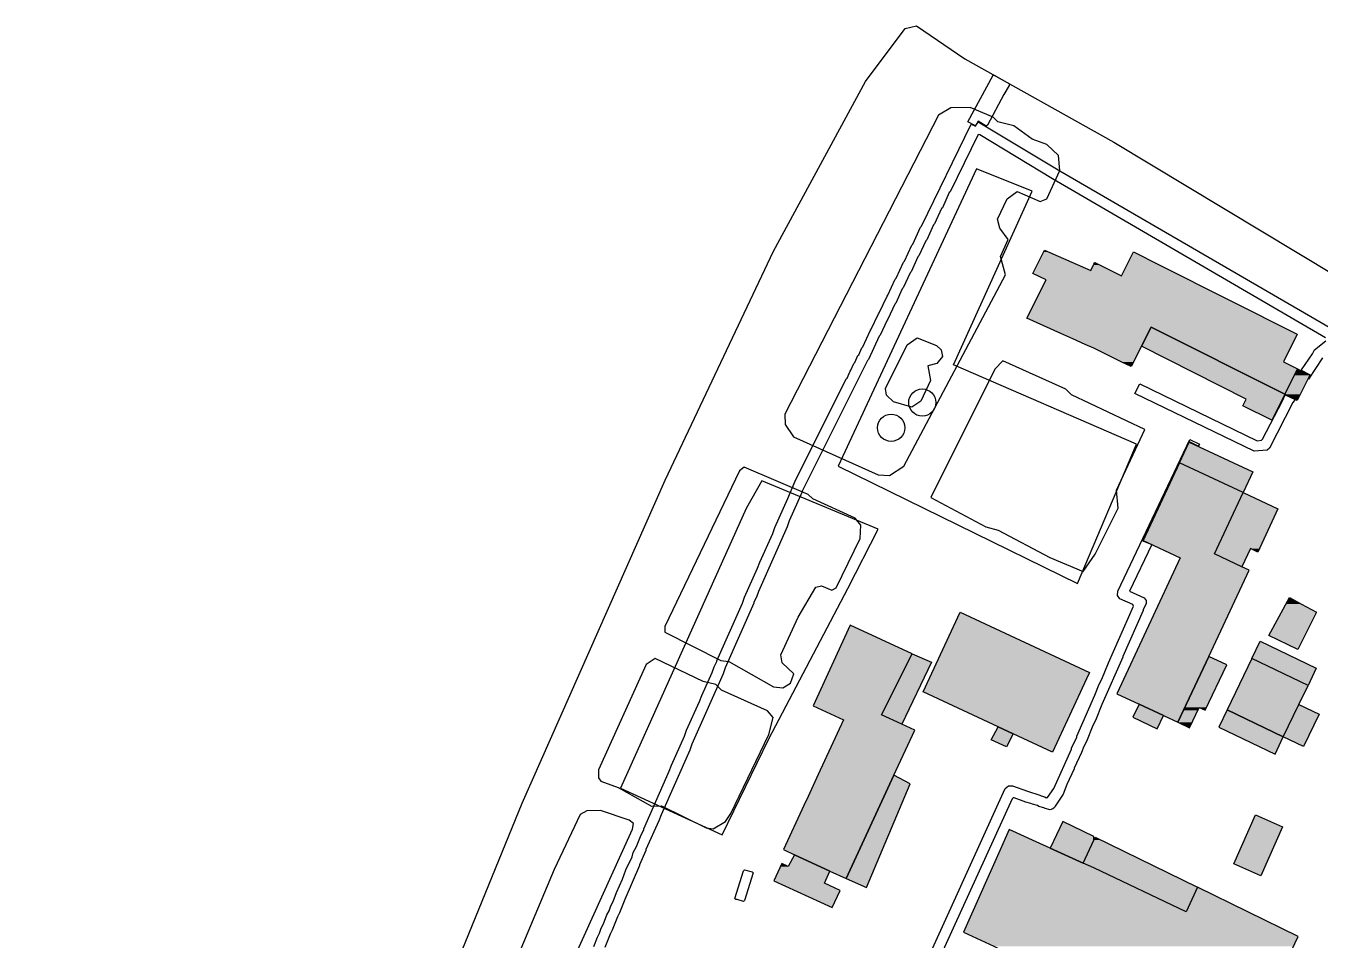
# Model space of a CAD drawing. Extents: x 1764 to 2708, y -3066 to -2278.
# Drawn here: x 1764.5 to 2049.9, y -2479.4 to -2277.8 of the extents above; entities that cross this region are included whole.
import ezdxf

# ---------------------------------------------------------------- set-up
doc = ezdxf.new("R2010")
doc.units = 0
for name, color, linetype in [('DOR_LESTNICA', 6, 'CONTINUOUS'), ('DOR_PEREHOD', 9, 'CONTINUOUS'), ('DOR_TROTUAR', 8, 'CONTINUOUS'), ('GRANICA_UCHASTKA', 7, 'CONTINUOUS'), ('PL_SPORT', 5, 'CONTINUOUS'), ('PL_VORKAUT', 4, 'CONTINUOUS'), ('ZDANIYA', 250, 'CONTINUOUS'), ('ZDANIYA_OSM_DOP', 250, 'CONTINUOUS'), ('ZDANIYA_OSM_DOP_ZALIVKA', 252, 'CONTINUOUS'), ('ZDANIYA_ZALIVKA', 251, 'CONTINUOUS'), ('ZEL_LES_DREVESNYE', 94, 'CONTINUOUS'), ('ZEL_YANDEX_SHEMA', 92, 'CONTINUOUS')]:
    doc.layers.add(name, color=color, linetype=linetype)

msp = doc.modelspace()

# ---------------------------------------------------------------- linework, layer by layer
at = {"layer": 'DOR_LESTNICA'}
msp.add_lwpolyline([(1922.78, -2470.87), (1921.369, -2470.4), (1921.069, -2470.406), (1920.865, -2470.21), (1922.738, -2464.068), (1922.934, -2463.864), (1924.644, -2464.328), (1924.848, -2464.524), (1922.975, -2470.666)], close=True, dxfattribs=at)
at = {"layer": 'DOR_PEREHOD'}
msp.add_lwpolyline([(1972.221, -2298.953), (1977.808, -2288.631), (1978.008, -2288.627), (1981.45, -2290.556), (1981.358, -2290.958), (1980.198, -2292.883), (1976.538, -2299.663), (1976.242, -2299.869), (1974.519, -2298.805), (1973.939, -2299.817)], close=True, dxfattribs=at)
at = {"layer": 'DOR_TROTUAR'}
for points in [[(1889.769, -2480.764), (1890.528, -2478.747), (1891.009, -2477.836), (1891.386, -2476.728), (1891.867, -2475.817), (1892.625, -2473.801), (1893.107, -2472.89), (1893.484, -2471.782), (1893.965, -2470.871), (1894.723, -2468.854), (1896.063, -2465.925), (1896.821, -2463.908), (1898.161, -2460.979), (1898.442, -2460.072), (1899.115, -2458.758), (1900.161, -2456.135), (1900.738, -2455.022), (1900.734, -2454.822), (1906.371, -2442.098), (1906.844, -2440.787), (1909.713, -2434.424), (1910.186, -2433.114), (1913.055, -2426.751), (1913.528, -2425.44), (1915.824, -2420.39), (1916.297, -2419.079), (1916.874, -2417.967), (1916.87, -2417.767), (1922.507, -2405.043), (1922.98, -2403.732), (1925.849, -2397.369), (1926.322, -2396.059), (1929.191, -2389.696), (1929.663, -2388.385), (1932.532, -2382.022), (1934.055, -2378.289), (1945.389, -2355.641), (1945.585, -2355.437), (1946.253, -2353.922), (1946.449, -2353.718), (1947.118, -2352.203), (1947.314, -2351.999), (1947.983, -2350.484), (1948.178, -2350.28), (1948.847, -2348.765), (1949.043, -2348.561), (1950.67, -2345.025), (1950.866, -2344.821), (1952.493, -2341.285), (1952.689, -2341.081), (1954.412, -2337.343), (1954.608, -2337.139), (1956.235, -2333.604), (1956.431, -2333.399), (1958.058, -2329.864), (1958.254, -2329.659), (1959.881, -2326.124), (1960.077, -2325.92), (1961.8, -2322.182), (1961.995, -2321.978), (1972.931, -2299.438), (1973.941, -2299.917), (1974.521, -2298.905), (1992.556, -2309.734), (2052.411, -2344.504)], [(2051.152, -2346.531), (1990.891, -2311.47), (1974.881, -2301.799), (1974.479, -2301.707), (1968.339, -2314.341), (1968.144, -2314.546), (1966.612, -2317.879), (1966.416, -2318.083), (1964.885, -2321.417), (1964.689, -2321.621), (1963.158, -2324.955), (1962.962, -2325.159), (1961.431, -2328.493), (1961.235, -2328.697), (1959.704, -2332.03), (1959.508, -2332.235), (1957.977, -2335.568), (1957.781, -2335.772), (1956.345, -2338.904), (1956.15, -2339.108), (1954.618, -2342.442), (1954.422, -2342.646), (1952.891, -2345.979), (1952.695, -2346.184), (1950.302, -2351.336), (1950.106, -2351.54), (1935.699, -2380.355), (1935.703, -2380.555), (1932.834, -2386.918), (1932.362, -2388.229), (1926.055, -2402.468), (1925.582, -2403.778), (1925.005, -2404.891), (1925.009, -2405.091), (1918.703, -2419.329), (1918.23, -2420.64), (1911.351, -2436.191), (1910.878, -2437.502), (1904.572, -2451.74), (1904.099, -2453.051), (1901.23, -2459.414), (1901.234, -2459.614), (1899.799, -2462.745), (1899.803, -2462.945), (1896.557, -2470.417), (1895.417, -2473.342), (1894.936, -2474.253), (1893.796, -2477.178), (1893.315, -2478.088), (1892.176, -2481.014)], [(2050.444, -2350.948), (2047.342, -2355.715), (2047.823, -2354.805), (2045.8, -2353.746), (2045.798, -2353.646), (2048.225, -2350.094), (2048.706, -2349.184), (2051.167, -2347.231)], [(1961.164, -2488.379), (1980.489, -2445.955), (1981.177, -2445.34), (1982.077, -2445.321), (1985.404, -2446.553), (1988.123, -2447.396), (1988.427, -2447.59), (1989.232, -2447.773), (1989.536, -2447.967), (1989.836, -2447.961), (1991.194, -2445.931), (1995.115, -2437.245), (1995.111, -2437.045), (1996.261, -2434.62), (1996.257, -2434.42), (2000.269, -2425.332), (2001.219, -2422.911), (2001.797, -2421.798), (2003.224, -2418.267), (2008.765, -2405.745), (2008.657, -2405.347), (2005.73, -2404.107), (2005.215, -2403.418), (2005.294, -2402.416), (2021.205, -2368.967), (2023.328, -2370.023), (2023.036, -2370.429), (2021.115, -2369.469), (2020.917, -2369.573), (2010.761, -2391.096), (2010.865, -2391.294), (2012.784, -2392.154), (2007.896, -2402.461), (2011.128, -2403.895), (2011.541, -2404.486), (2011.555, -2405.186), (2010.882, -2406.501), (2010.886, -2406.701), (2006.395, -2416.8), (2006.399, -2417), (2001.813, -2427.401), (2000.386, -2430.932), (1999.809, -2432.045), (1998.382, -2435.576), (1997.805, -2436.689), (1997.332, -2438), (1995.703, -2441.435), (1995.707, -2441.635), (1994.078, -2445.071), (1993.222, -2447.19), (1991.476, -2449.828), (1991.382, -2450.13), (1990.988, -2450.438), (1990.392, -2450.651), (1989.286, -2450.374), (1988.982, -2450.18), (1987.875, -2449.903), (1987.571, -2449.709), (1986.465, -2449.432), (1986.161, -2449.238), (1985.054, -2448.961), (1982.433, -2448.015), (1982.233, -2448.019), (1982.037, -2448.224), (1963.285, -2489.335)]]:
    msp.add_lwpolyline(points, dxfattribs=at)
msp.add_lwpolyline([(2044.433, -2360.178), (2043.946, -2360.789), (2038.754, -2370.902), (2038.262, -2371.312), (2035.366, -2371.573), (2009.087, -2358.814), (2010.143, -2356.691), (2036.019, -2369.258), (2037.016, -2369.137), (2037.212, -2368.933), (2041.637, -2360.437), (2042.21, -2359.124)], close=True, dxfattribs=at)
at = {"layer": 'GRANICA_UCHASTKA'}
msp.add_lwpolyline([(1926.759, -2800.754), (1827.251, -2754.806), (1784.258, -2732.19), (1772.163, -2727.94), (1765.069, -2723.586), (1764.454, -2718.096), (1771.673, -2704.439), (1818.694, -2584.398), (1873.903, -2449.178), (1905.434, -2377.985), (1929.393, -2327.46), (1949.623, -2290.019), (1958.384, -2278.331), (1960.873, -2277.779), (1971.531, -2285.06), (2004.429, -2303.383), (2126.523, -2376.875), (2159.932, -2395.688), (2215.166, -2429.554), (2323.925, -2487.316), (2371.513, -2514.337)], dxfattribs=at)
at = {"layer": 'PL_SPORT'}
msp.add_circle((1955.312, -2366.389), 3, dxfattribs=at)
at = {"layer": 'PL_VORKAUT'}
msp.add_circle((1962.183, -2360.836), 3, dxfattribs=at)
at = {"layer": 'ZDANIYA'}
for points in [[(1998.123, -2348.031), (1995.426, -2346.815), (1992.729, -2345.598), (1985.263, -2342.231), (1989.474, -2333.8), (1986.589, -2332.394), (1989.163, -2327.242), (1999.338, -2331.726), (2000, -2330.358), (2000.212, -2329.92), (2006.11, -2332.879), (2008.757, -2327.603), (2014.603, -2330.536), (2044.9, -2345.734), (2041.824, -2351.865), (2044.954, -2353.436), (2042.159, -2359.006), (2012.639, -2344.193), (2010.515, -2348.426), (2008.281, -2352.884), (2006.378, -2351.971), (2000, -2348.878)], [(2010.515, -2348.426), (2012.639, -2344.193), (2042.159, -2359.006), (2039.26, -2364.737), (2032.919, -2361.53), (2033.632, -2360.121)], [(2044.908, -2360.385), (2042.159, -2359.006), (2044.954, -2353.436), (2046.43, -2354.177), (2047.702, -2354.815)], [(2032.973, -2380.706), (2018.909, -2374.128), (2021.052, -2369.546), (2035.116, -2376.125)], [(2005.081, -2425.036), (2009.998, -2427.336), (2015.388, -2429.857), (2018.573, -2431.347), (2025.374, -2416.808), (2034.275, -2397.781), (2032.694, -2397.042), (2026.654, -2394.216), (2032.973, -2380.706), (2018.909, -2374.128), (2010.907, -2391.238), (2019.098, -2395.069)], [(2032.973, -2380.706), (2040.625, -2384.285), (2036.171, -2393.807), (2034.559, -2393.053), (2032.694, -2397.042), (2026.654, -2394.216)], [(1999.053, -2420.336), (1998.379, -2421.786), (1990.886, -2437.9), (1982.246, -2433.883), (1978.905, -2432.329), (1962.395, -2424.653), (1970.562, -2407.089)], [(1939.225, -2442.855), (1936.975, -2447.732), (1936.088, -2449.656), (1931.579, -2459.43), (1933.981, -2460.538), (1941.82, -2464.154), (1945.4, -2465.805), (1955.918, -2443.001), (1960.509, -2433.049), (1957.702, -2431.754), (1953.207, -2429.681), (1959.975, -2416.273), (1946.302, -2409.909), (1938.1, -2427.691), (1944.795, -2430.779)], [(2034.884, -2417.27), (2036.707, -2413.472), (2049.089, -2419.416), (2047.266, -2423.214)], [(1959.975, -2416.273), (1964.244, -2418.086), (1957.702, -2431.754), (1953.207, -2429.681)], [(2025.374, -2416.808), (2018.573, -2431.347), (2021.148, -2432.567), (2023.285, -2428.055), (2024.611, -2428.683), (2029.347, -2418.69)], [(2034.884, -2417.27), (2029.432, -2428.628), (2041.814, -2434.572), (2045.26, -2427.392), (2047.266, -2423.214)], [(2009.998, -2427.336), (2008.625, -2430.21), (2013.995, -2432.775), (2015.388, -2429.857)], [(2029.432, -2428.628), (2027.602, -2432.439), (2039.985, -2438.383), (2041.814, -2434.572)], [(2041.814, -2434.572), (2045.26, -2427.392), (2049.727, -2429.536), (2046.281, -2436.716)], [(1982.246, -2433.883), (1980.728, -2436.752), (1977.387, -2435.219), (1978.905, -2432.329)], [(1945.4, -2465.805), (1949.906, -2467.754), (1959.519, -2444.881), (1955.918, -2443.001)], [(2000, -2463.461), (1997.681, -2462.406), (1990.395, -2459.09), (1987.272, -2457.669), (1981.383, -2454.989), (1979.069, -2460.156), (1971.245, -2477.63), (1977.976, -2480.726), (1979.962, -2481.639), (1989.072, -2485.829), (1990.921, -2486.679), (2000, -2490.855), (2009.884, -2495.384), (2014.569, -2497.53), (2032.203, -2505.61), (2045.072, -2478.55), (2022.92, -2467.734), (2020.354, -2473.133)], [(1990.395, -2459.09), (1997.681, -2462.406), (2000, -2457.309), (2000, -2456.543), (1993.183, -2453.198)], [(2000, -2463.461), (1997.681, -2462.406), (2000, -2457.309), (2000.31, -2456.694), (2013.098, -2462.939), (2022.92, -2467.734), (2020.354, -2473.133)], [(1942.282, -2472.195), (1944.055, -2468.452), (1940.58, -2466.828), (1941.82, -2464.154), (1933.981, -2460.538), (1932.631, -2463.152), (1931.188, -2462.518), (1929.454, -2466.279)]]:
    msp.add_lwpolyline(points, close=True, dxfattribs=at)
at = {"layer": 'ZDANIYA_OSM_DOP'}
for points in [[(2043.151, -2403.837), (2045.82, -2405.263), (2049.138, -2407.046), (2045.011, -2415.328), (2038.659, -2412.208)], [(2035.681, -2451.776), (2041.668, -2454.405), (2036.886, -2465.214), (2030.899, -2462.574)]]:
    msp.add_lwpolyline(points, close=True, dxfattribs=at)
at = {"layer": 'ZDANIYA_OSM_DOP_ZALIVKA'}
for points in [[(2041.429, -2407.046), (2049.138, -2407.046), (2042.386, -2405.263), (2045.82, -2405.263)], [(2042.386, -2405.263), (2045.82, -2405.263), (2043.151, -2403.837)], [(2038.659, -2412.208), (2046.565, -2412.208), (2041.429, -2407.046), (2049.138, -2407.046)], [(2045.011, -2415.328), (2045.011, -2415.328), (2038.659, -2412.208), (2046.565, -2412.208)], [(2034.516, -2454.405), (2041.668, -2454.405), (2035.681, -2451.776)], [(2030.899, -2462.574), (2038.054, -2462.574), (2034.516, -2454.405), (2041.668, -2454.405)], [(2036.886, -2465.214), (2036.886, -2465.214), (2030.899, -2462.574), (2038.054, -2462.574)]]:
    msp.add_solid(points, dxfattribs=at)
at = {"layer": 'ZDANIYA_ZALIVKA'}
for points in [[(1987.825, -2329.92), (1995.24, -2329.92), (1988.983, -2327.603), (1989.982, -2327.603)], [(1988.983, -2327.603), (1989.982, -2327.603), (1989.163, -2327.242)], [(2007.595, -2329.92), (2013.375, -2329.92), (2008.757, -2327.603)], [(1986.589, -2332.394), (2005.143, -2332.394), (1986.923, -2331.726), (2003.812, -2331.726)], [(1986.923, -2331.726), (1999.338, -2331.726), (1987.517, -2330.536), (1996.638, -2330.536)], [(1987.517, -2330.536), (1996.638, -2330.536), (1987.606, -2330.358), (1996.234, -2330.358)], [(1987.606, -2330.358), (1996.234, -2330.358), (1987.825, -2329.92), (1995.24, -2329.92)], [(1999.338, -2331.726), (2003.812, -2331.726), (1999.914, -2330.536), (2001.44, -2330.536)], [(1999.914, -2330.536), (2001.44, -2330.536), (2000, -2330.358), (2001.085, -2330.358)], [(2000, -2330.358), (2001.085, -2330.358), (2000.212, -2329.92)], [(2006.353, -2332.394), (2018.307, -2332.394), (2006.688, -2331.726), (2016.975, -2331.726)], [(2006.688, -2331.726), (2016.975, -2331.726), (2007.285, -2330.536), (2014.603, -2330.536)], [(2007.285, -2330.536), (2014.603, -2330.536), (2007.375, -2330.358), (2014.248, -2330.358)], [(2007.375, -2330.358), (2014.248, -2330.358), (2007.595, -2329.92), (2013.375, -2329.92)], [(1985.263, -2342.231), (2037.917, -2342.231), (1989.474, -2333.8), (2021.11, -2333.8)], [(1987.584, -2332.879), (2006.11, -2332.879), (1986.589, -2332.394), (2005.143, -2332.394)], [(1989.474, -2333.8), (2021.11, -2333.8), (1987.584, -2332.879), (2019.274, -2332.879)], [(2006.11, -2332.879), (2019.274, -2332.879), (2006.353, -2332.394), (2018.307, -2332.394)], [(1989.614, -2344.193), (2041.828, -2344.193), (1985.263, -2342.231), (2037.917, -2342.231)], [(1992.729, -2345.598), (2011.934, -2345.598), (1989.614, -2344.193), (2012.639, -2344.193)], [(1993.03, -2345.734), (2011.866, -2345.734), (1992.729, -2345.598), (2011.934, -2345.598)], [(1995.426, -2346.815), (2011.323, -2346.815), (1993.03, -2345.734), (2011.866, -2345.734)], [(2010.515, -2348.426), (2021.075, -2348.426), (2012.639, -2344.193)], [(2015.439, -2345.598), (2044.629, -2345.598), (2012.639, -2344.193), (2041.828, -2344.193)], [(2015.71, -2345.734), (2044.9, -2345.734), (2015.439, -2345.598), (2044.629, -2345.598)], [(2017.864, -2346.815), (2044.358, -2346.815), (2015.71, -2345.734), (2044.9, -2345.734)], [(1998.123, -2348.031), (2010.713, -2348.031), (1995.426, -2346.815), (2011.323, -2346.815)], [(1998.998, -2348.426), (2010.515, -2348.426), (1998.123, -2348.031), (2010.713, -2348.031)], [(2000, -2348.878), (2010.288, -2348.878), (1998.998, -2348.426), (2010.515, -2348.426)], [(2006.159, -2351.865), (2008.792, -2351.865), (2000, -2348.878), (2010.288, -2348.878)], [(2031.428, -2359.006), (2042.159, -2359.006), (2010.515, -2348.426), (2021.075, -2348.426)], [(2020.288, -2348.031), (2043.748, -2348.031), (2017.864, -2346.815), (2044.358, -2346.815)], [(2021.075, -2348.426), (2043.549, -2348.426), (2020.288, -2348.031), (2043.748, -2348.031)], [(2021.975, -2348.878), (2043.323, -2348.878), (2021.075, -2348.426), (2043.549, -2348.426)], [(2027.928, -2351.865), (2041.824, -2351.865), (2021.975, -2348.878), (2043.323, -2348.878)], [(2006.378, -2351.971), (2008.739, -2351.971), (2006.159, -2351.865), (2008.792, -2351.865)], [(2008.281, -2352.884), (2008.281, -2352.884), (2006.378, -2351.971), (2008.739, -2351.971)], [(2028.139, -2351.971), (2042.035, -2351.971), (2027.928, -2351.865), (2041.824, -2351.865)], [(2029.959, -2352.884), (2043.854, -2352.884), (2028.139, -2351.971), (2042.035, -2351.971)], [(2031.059, -2353.436), (2044.954, -2353.436), (2029.959, -2352.884), (2043.854, -2352.884)], [(2042.159, -2359.006), (2042.159, -2359.006), (2031.059, -2353.436), (2044.954, -2353.436)], [(2042.159, -2359.006), (2045.6, -2359.006), (2044.262, -2354.815), (2047.702, -2354.815)], [(2044.262, -2354.815), (2047.702, -2354.815), (2044.582, -2354.177), (2046.43, -2354.177)], [(2044.582, -2354.177), (2046.43, -2354.177), (2044.954, -2353.436)], [(2033.632, -2360.121), (2041.595, -2360.121), (2031.428, -2359.006), (2042.159, -2359.006)], [(2032.919, -2361.53), (2040.882, -2361.53), (2033.632, -2360.121), (2041.595, -2360.121)], [(2044.908, -2360.385), (2044.908, -2360.385), (2042.159, -2359.006), (2045.6, -2359.006)], [(2039.26, -2364.737), (2039.26, -2364.737), (2032.919, -2361.53), (2040.882, -2361.53)], [(2018.909, -2374.128), (2030.847, -2374.128), (2021.052, -2369.546)], [(2015.833, -2380.706), (2032.973, -2380.706), (2018.909, -2374.128)], [(2023.179, -2376.125), (2035.116, -2376.125), (2018.909, -2374.128), (2030.847, -2374.128)], [(2032.973, -2380.706), (2032.973, -2380.706), (2023.179, -2376.125), (2035.116, -2376.125)], [(2010.907, -2391.238), (2028.047, -2391.238), (2015.833, -2380.706), (2032.973, -2380.706)], [(2031.299, -2384.285), (2040.625, -2384.285), (2032.973, -2380.706)], [(2027.198, -2393.053), (2036.524, -2393.053), (2031.299, -2384.285), (2040.625, -2384.285)], [(2017.274, -2394.216), (2026.654, -2394.216), (2010.907, -2391.238), (2028.047, -2391.238)], [(2019.098, -2395.069), (2028.477, -2395.069), (2017.274, -2394.216), (2026.654, -2394.216)], [(2018.175, -2397.042), (2032.694, -2397.042), (2019.098, -2395.069), (2028.477, -2395.069)], [(2026.654, -2394.216), (2034.015, -2394.216), (2026.845, -2393.807), (2034.206, -2393.807)], [(2032.694, -2397.042), (2032.694, -2397.042), (2026.654, -2394.216), (2034.015, -2394.216)], [(2026.845, -2393.807), (2034.206, -2393.807), (2027.198, -2393.053), (2034.559, -2393.053)], [(2036.171, -2393.807), (2036.171, -2393.807), (2034.559, -2393.053), (2036.524, -2393.053)], [(2008.93, -2416.808), (2025.374, -2416.808), (2017.829, -2397.781), (2034.275, -2397.781)], [(2017.829, -2397.781), (2034.275, -2397.781), (2018.175, -2397.042), (2032.694, -2397.042)], [(1964.402, -2420.336), (1999.053, -2420.336), (1970.562, -2407.089)], [(1943.367, -2416.273), (1959.975, -2416.273), (1946.302, -2409.909)], [(2034.884, -2417.27), (2044.619, -2417.27), (2036.707, -2413.472)], [(1938.1, -2427.691), (1954.211, -2427.691), (1943.367, -2416.273), (1959.975, -2416.273)], [(1959.06, -2418.086), (1964.244, -2418.086), (1959.975, -2416.273)], [(2005.081, -2425.036), (2021.525, -2425.036), (2008.93, -2416.808), (2025.374, -2416.808)], [(2024.494, -2418.69), (2029.347, -2418.69), (2025.374, -2416.808)], [(2032.031, -2423.214), (2047.266, -2423.214), (2034.884, -2417.27)], [(2039.354, -2419.416), (2049.089, -2419.416), (2034.884, -2417.27), (2044.619, -2417.27)], [(1953.207, -2429.681), (1958.694, -2429.681), (1959.06, -2418.086), (1964.244, -2418.086)], [(1963.728, -2421.786), (1998.379, -2421.786), (1964.402, -2420.336), (1999.053, -2420.336)], [(2020.113, -2428.055), (2024.909, -2428.055), (2024.494, -2418.69), (2029.347, -2418.69)], [(2047.266, -2423.214), (2047.266, -2423.214), (2039.354, -2419.416), (2049.089, -2419.416)], [(1962.395, -2424.653), (1997.046, -2424.653), (1963.728, -2421.786), (1998.379, -2421.786)], [(2030.025, -2427.392), (2045.26, -2427.392), (2032.031, -2423.214), (2047.266, -2423.214)], [(1978.905, -2432.329), (1993.477, -2432.329), (1962.395, -2424.653), (1997.046, -2424.653)], [(2009.998, -2427.336), (2020.449, -2427.336), (2005.081, -2425.036), (2021.525, -2425.036)], [(1942.414, -2429.681), (1953.207, -2429.681), (1938.1, -2427.691), (1954.211, -2427.691)], [(2008.794, -2429.857), (2015.388, -2429.857), (2009.998, -2427.336)], [(2015.388, -2429.857), (2019.27, -2429.857), (2009.998, -2427.336), (2020.449, -2427.336)], [(2018.573, -2431.347), (2021.726, -2431.347), (2019.819, -2428.683), (2022.988, -2428.683)], [(2019.819, -2428.683), (2022.988, -2428.683), (2020.113, -2428.055), (2023.285, -2428.055)], [(2024.611, -2428.683), (2024.611, -2428.683), (2023.285, -2428.055), (2024.909, -2428.055)], [(2027.602, -2432.439), (2037.371, -2432.439), (2029.432, -2428.628)], [(2029.432, -2428.628), (2044.667, -2428.628), (2030.025, -2427.392), (2045.26, -2427.392)], [(2041.814, -2434.572), (2041.814, -2434.572), (2029.432, -2428.628), (2044.667, -2428.628)], [(2044.231, -2429.536), (2049.727, -2429.536), (2045.26, -2427.392)], [(1944.795, -2430.779), (1955.588, -2430.779), (1942.414, -2429.681), (1953.207, -2429.681)], [(1943.748, -2433.049), (1960.509, -2433.049), (1944.345, -2431.754), (1957.702, -2431.754)], [(1944.345, -2431.754), (1957.702, -2431.754), (1944.795, -2430.779), (1955.588, -2430.779)], [(1957.702, -2431.754), (1957.702, -2431.754), (1953.207, -2429.681), (1958.694, -2429.681)], [(2008.625, -2430.21), (2015.219, -2430.21), (2008.794, -2429.857), (2015.388, -2429.857)], [(2013.995, -2432.775), (2013.995, -2432.775), (2008.625, -2430.21), (2015.219, -2430.21)], [(2018.573, -2431.347), (2018.573, -2431.347), (2015.388, -2429.857), (2019.27, -2429.857)], [(2021.148, -2432.567), (2021.148, -2432.567), (2018.573, -2431.347), (2021.726, -2431.347)], [(2041.814, -2434.572), (2047.31, -2434.572), (2044.231, -2429.536), (2049.727, -2429.536)], [(1939.225, -2442.855), (1955.985, -2442.855), (1943.748, -2433.049), (1960.509, -2433.049)], [(1977.387, -2435.219), (1981.539, -2435.219), (1978.089, -2433.883), (1982.246, -2433.883)], [(1978.089, -2433.883), (1982.246, -2433.883), (1978.905, -2432.329)], [(1982.246, -2433.883), (1992.754, -2433.883), (1978.905, -2432.329), (1993.477, -2432.329)], [(1990.886, -2437.9), (1990.886, -2437.9), (1982.246, -2433.883), (1992.754, -2433.883)], [(2032.046, -2434.572), (2041.814, -2434.572), (2027.602, -2432.439), (2037.371, -2432.439)], [(2039.985, -2438.383), (2039.985, -2438.383), (2032.046, -2434.572), (2041.814, -2434.572)], [(2046.281, -2436.716), (2046.281, -2436.716), (2041.814, -2434.572), (2047.31, -2434.572)], [(1980.728, -2436.752), (1980.728, -2436.752), (1977.387, -2435.219), (1981.539, -2435.219)], [(1936.975, -2447.732), (1953.736, -2447.732), (1939.158, -2443.001), (1955.918, -2443.001)], [(1939.158, -2443.001), (1955.918, -2443.001), (1939.225, -2442.855), (1955.985, -2442.855)], [(1955.051, -2444.881), (1959.519, -2444.881), (1955.918, -2443.001)], [(1945.4, -2465.805), (1950.725, -2465.805), (1955.051, -2444.881), (1959.519, -2444.881)], [(1936.088, -2449.656), (1952.848, -2449.656), (1936.975, -2447.732), (1953.736, -2447.732)], [(1931.579, -2459.43), (1948.34, -2459.43), (1936.088, -2449.656), (1952.848, -2449.656)], [(1980.183, -2457.669), (1987.272, -2457.669), (1981.383, -2454.989)], [(1991.6, -2456.543), (2000, -2456.543), (1993.183, -2453.198)], [(1979.546, -2459.09), (1990.395, -2459.09), (1980.183, -2457.669), (1987.272, -2457.669)], [(1990.395, -2459.09), (1999.19, -2459.09), (1991.238, -2457.309), (2000, -2457.309)], [(1991.238, -2457.309), (2000, -2457.309), (1991.6, -2456.543), (2000, -2456.543)], [(1997.681, -2462.406), (2012.007, -2462.406), (2000, -2457.309), (2001.569, -2457.309)], [(2000, -2457.309), (2001.569, -2457.309), (2000.31, -2456.694)], [(1933.981, -2460.538), (1947.829, -2460.538), (1931.579, -2459.43), (1948.34, -2459.43)], [(1932.958, -2462.518), (1938.273, -2462.518), (1933.981, -2460.538)], [(1941.82, -2464.154), (1946.161, -2464.154), (1933.981, -2460.538), (1947.829, -2460.538)], [(1978.062, -2462.406), (1997.681, -2462.406), (1979.069, -2460.156), (1992.737, -2460.156)], [(1979.069, -2460.156), (1992.737, -2460.156), (1979.546, -2459.09), (1990.395, -2459.09)], [(1997.681, -2462.406), (1997.681, -2462.406), (1990.395, -2459.09), (1999.19, -2459.09)], [(1930.434, -2464.154), (1941.82, -2464.154), (1930.896, -2463.152), (1939.648, -2463.152)], [(1930.896, -2463.152), (1932.631, -2463.152), (1931.188, -2462.518)], [(1932.631, -2463.152), (1939.648, -2463.152), (1932.958, -2462.518), (1938.273, -2462.518)], [(1975.676, -2467.734), (2008.992, -2467.734), (1977.589, -2463.461), (2000, -2463.461)], [(1977.589, -2463.461), (2000, -2463.461), (1978.062, -2462.406), (1997.681, -2462.406)], [(1998.853, -2462.939), (2013.098, -2462.939), (1997.681, -2462.406), (2012.007, -2462.406)], [(2000, -2463.461), (2014.167, -2463.461), (1998.853, -2462.939), (2013.098, -2462.939)], [(2008.992, -2467.734), (2022.92, -2467.734), (2000, -2463.461), (2014.167, -2463.461)], [(1929.454, -2466.279), (1940.835, -2466.279), (1930.434, -2464.154), (1941.82, -2464.154)], [(1930.644, -2466.828), (1940.58, -2466.828), (1929.454, -2466.279), (1940.835, -2466.279)], [(1945.4, -2465.805), (1945.4, -2465.805), (1941.82, -2464.154), (1946.161, -2464.154)], [(1949.906, -2467.754), (1949.906, -2467.754), (1945.4, -2465.805), (1950.725, -2465.805)], [(1934.166, -2468.452), (1944.055, -2468.452), (1930.644, -2466.828), (1940.58, -2466.828)], [(1942.282, -2472.195), (1942.282, -2472.195), (1934.166, -2468.452), (1944.055, -2468.452)], [(1973.259, -2473.133), (2020.354, -2473.133), (1975.676, -2467.734), (2008.992, -2467.734)], [(2020.354, -2473.133), (2020.354, -2473.133), (2008.992, -2467.734), (2022.92, -2467.734)], [(2020.354, -2473.133), (2033.978, -2473.133), (2022.92, -2467.734)], [(1971.245, -2477.63), (2043.188, -2477.63), (1973.259, -2473.133), (2033.978, -2473.133)], [(1973.245, -2478.55), (2045.072, -2478.55), (1971.245, -2477.63), (2043.188, -2477.63)], [(1977.976, -2480.726), (2044.037, -2480.726), (1973.245, -2478.55), (2045.072, -2478.55)]]:
    msp.add_solid(points, dxfattribs=at)
at = {"layer": 'ZEL_LES_DREVESNYE'}
for points in [[(1943.592, -2374.869), (1996.409, -2400.772), (2009.408, -2370.003), (1969.068, -2352.544), (1986.395, -2314.239), (1974.125, -2309.314)], [(1923.347, -2384.203), (1895.609, -2445.839), (1918.02, -2456.179), (1928.366, -2435.007), (1945.743, -2401.835), (1952.415, -2388.755), (1926.812, -2378.125)]]:
    msp.add_lwpolyline(points, close=True, dxfattribs=at)
at = {"layer": 'ZEL_YANDEX_SHEMA'}
for points in [[(1972.755, -2295.79), (1968.505, -2295.879), (1965.786, -2297.436), (1931.895, -2363.426), (1931.942, -2365.676), (1933.749, -2368.39), (1952.433, -2376.755), (1954.938, -2376.952), (1958.147, -2374.884), (1980.528, -2332.647), (1979.444, -2328.667), (1981.116, -2324.88), (1979.314, -2322.417), (1978.772, -2320.427), (1980.928, -2315.88), (1983.147, -2314.333), (1988.194, -2316.478), (1989.684, -2315.947), (1992.554, -2309.634), (1992.236, -2306.389), (1989.684, -2303.941), (1986.408, -2302.759), (1982.345, -2299.842), (1978.824, -2298.915), (1977.803, -2297.936)], [(1961.058, -2346.559), (1965.345, -2348.221), (1966.366, -2349.2), (1966.647, -2350.695), (1965.428, -2352.221), (1963.438, -2352.763), (1964.006, -2356.003), (1961.85, -2360.55), (1959.876, -2361.842), (1955.849, -2360.675), (1954.318, -2359.206), (1954.037, -2357.711), (1958.839, -2348.106)], [(1979.924, -2351.669), (1978.21, -2353.455), (1964.043, -2381.765), (1976.185, -2388.265), (1978.951, -2388.958), (1990.332, -2394.974), (1997.65, -2398.073), (2000.322, -2394.265), (2005.364, -2384.155), (2005.031, -2380.16), (2011.255, -2366.773), (1995.087, -2359.106), (1993.81, -2357.882)], [(1922.884, -2375.12), (1921.9, -2375.891), (1905.358, -2410.253), (1905.384, -2411.503), (1917.77, -2417.748), (1919.525, -2417.961), (1929.396, -2423.508), (1931.401, -2423.717), (1933.131, -2422.68), (1933.839, -2420.664), (1931.287, -2418.216), (1931, -2416.471), (1934.828, -2408.137), (1938.693, -2401.554), (1939.938, -2401.277), (1942.209, -2402.231), (1943.199, -2401.71), (1948.475, -2390.844), (1948.662, -2387.839), (1947.381, -2386.365), (1938.036, -2382.057), (1937.015, -2381.078)], [(1903.253, -2417.3), (1901.279, -2418.592), (1890.758, -2441.823), (1890.795, -2443.573), (1891.311, -2444.313), (1895.092, -2445.735), (1902.431, -2449.834), (1904.681, -2449.787), (1914.536, -2454.584), (1916.042, -2454.803), (1918.761, -2453.245), (1919.974, -2451.469), (1928.365, -2434.035), (1929.287, -2430.264), (1928.005, -2428.79), (1917.906, -2424.248), (1916.63, -2423.024), (1913.864, -2422.332)]]:
    msp.add_lwpolyline(points, close=True, dxfattribs=at)
msp.add_lwpolyline([(1885.134, -2483.962), (1898.285, -2454.923), (1898.509, -2453.668), (1897.493, -2452.938), (1891.196, -2450.819), (1888.196, -2450.881), (1886.711, -2451.663), (1880.961, -2463.789), (1839.023, -2563.713)], dxfattribs=at)

doc.saveas('drawing.dxf')
